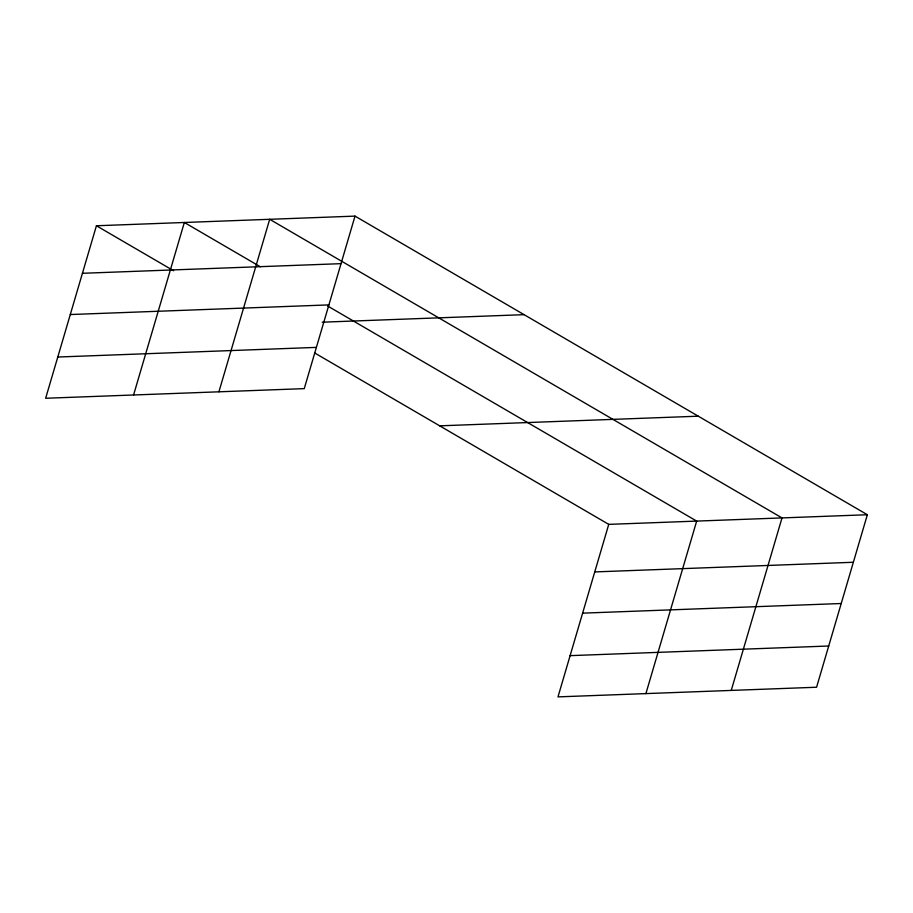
<?xml version="1.0" encoding="UTF-8"?>
<svg xmlns="http://www.w3.org/2000/svg" width="913" height="913" viewBox="0 0 913 913"><rect width="100%" height="100%" fill="white"/><g stroke="black" fill="none" stroke-linecap="round" stroke-linejoin="round"><path stroke-width="1.37" d="M355.02 216.119L96.424 225.762L45.65 398.262L304.257 388.63L355.02 216.119L867.35 514.738L816.576 687.238L557.98 696.881L608.743 524.37L867.35 514.738M133.572 394.987L184.346 222.475L260.308 266.756M218.915 391.803L269.689 219.303L782.007 517.911L731.245 690.422M645.902 693.606L696.676 521.095L327.687 306.026M82.432 273.295L341.028 263.663M70.29 314.54L328.897 304.896M322.221 322.186L524.096 314.665M57.793 357.029L316.389 347.385M439.678 425.835L698.285 416.191M594.751 571.915L853.358 562.271M582.62 613.148L841.215 603.516M570.111 655.648L828.719 646.005M96.424 225.762L173.607 270.739M314.563 352.897L608.743 524.37"/></g></svg>
